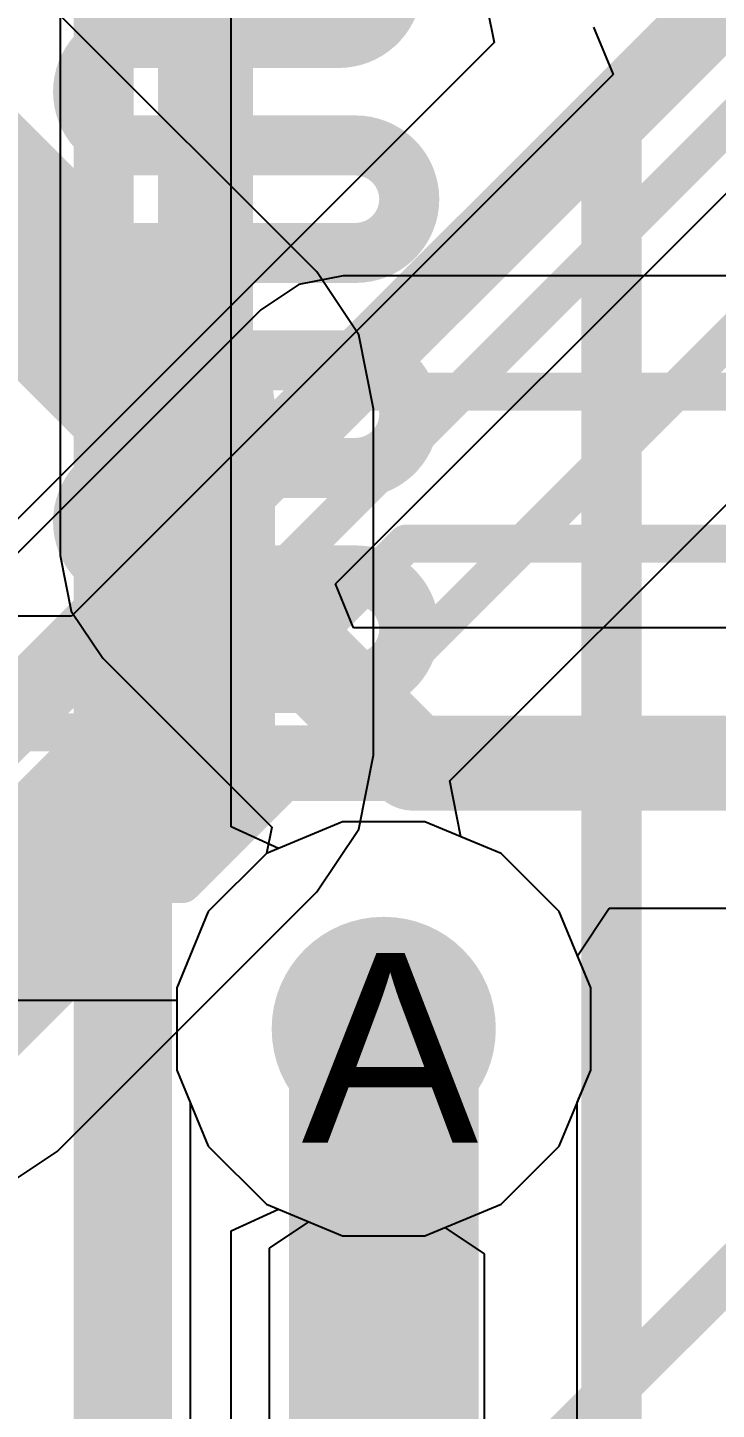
# Model space of a CAD drawing. Header units: inches. Extents: x 0 to 5271, y 0 to 5417.
# Drawn here: x 135.978 to 137.822, y 77.823 to 81.522 of the extents above; entities that cross this region are included whole.
import ezdxf

# ---------------------------------------------------------------- set-up
doc = ezdxf.new("R2010")
doc.units = ezdxf.units.IN
for name, color, linetype in [('Bottom Layer', 5, 'Continuous'), ('Drill Drawing', 1, 'Continuous'), ('L2_GND1', 16, 'Continuous'), ('L3_SIG1', 76, 'Continuous'), ('L4_PWR', 90, 'Continuous'), ('L5_GND2', 156, 'Continuous'), ('L6_SIG2', 130, 'Continuous'), ('L7_GND3', 216, 'Continuous'), ('Top Layer', 1, 'Continuous'), ('Via Holes', 16, 'Continuous')]:
    doc.layers.add(name, color=color, linetype=linetype)
doc.styles.add('Arial', font='', dxfattribs={"height": 0.2})
doc.styles.get('Arial').set_extended_font_data('Arial')

msp = doc.modelspace()

# ---------------------------------------------------------------- hatches: boundary and pattern name
at = {"layer": 'Bottom Layer'}
h = msp.add_hatch(color=5, dxfattribs=at)
edge = h.paths.add_edge_path()
edge.add_arc((136.9314, 78.8416), 0.3, 0, 360)
at = {"layer": 'L2_GND1'}
h = msp.add_hatch(color=16, dxfattribs=at)
edge = h.paths.add_edge_path()
edge.add_arc((136.9314, 78.8416), 0.3, 0, 360)
at = {"layer": 'L3_SIG1'}
h = msp.add_hatch(color=76, dxfattribs=at)
edge = h.paths.add_edge_path()
edge.add_arc((136.9314, 78.8416), 0.3, 0, 360)
at = {"layer": 'L4_PWR'}
h = msp.add_hatch(color=90, dxfattribs=at)
edge = h.paths.add_edge_path()
edge.add_arc((136.9314, 78.8416), 0.3, 0, 360)
at = {"layer": 'L5_GND2'}
h = msp.add_hatch(color=156, dxfattribs=at)
edge = h.paths.add_edge_path()
edge.add_arc((136.9314, 78.8416), 0.3, 0, 360)
at = {"layer": 'L6_SIG2'}
h = msp.add_hatch(color=130, dxfattribs=at)
edge = h.paths.add_edge_path()
edge.add_arc((136.9314, 78.8416), 0.3, 0, 360)
at = {"layer": 'L7_GND3'}
h = msp.add_hatch(color=216, dxfattribs=at)
edge = h.paths.add_edge_path()
edge.add_arc((136.9314, 78.8416), 0.3, 0, 360)
at = {"layer": 'Top Layer'}
h = msp.add_hatch(color=1, dxfattribs=at)
edge = h.paths.add_edge_path()
edge.add_arc((136.9314, 78.8416), 0.3, 0, 360)
at = {"layer": 'Via Holes'}
h = msp.add_hatch(color=7, dxfattribs=at)
edge = h.paths.add_edge_path()
edge.add_arc((136.9314, 78.8416), 0.15, 0, 360)

# ---------------------------------------------------------------- linework, layer by layer
at = {"layer": 'Bottom Layer'}
for p, q in [((136.5229, 79.3825), (136.5229, 81.893)), ((136.8212, 79.3956), (136.6499, 79.3246)), ((137.0416, 79.3956), (136.8212, 79.3956)), ((137.2452, 79.3113), (137.0416, 79.3956)), ((136.6499, 79.3246), (136.5229, 79.3825)), ((137.4011, 79.1554), (137.2452, 79.3113)), ((137.4854, 78.9518), (137.4011, 79.1554)), ((137.4854, 78.7314), (137.4854, 78.9518)), ((137.4011, 78.5278), (137.4854, 78.7314)), ((137.2452, 78.3719), (137.4011, 78.5278)), ((136.5229, 78.3007), (136.6499, 78.3586)), ((136.6499, 78.3586), (136.8212, 78.2876)), ((137.0416, 78.2876), (137.2452, 78.3719)), ((136.5229, 73.0103), (136.5229, 78.3007)), ((136.8212, 78.2876), (137.0416, 78.2876))]:
    msp.add_line(p, q, dxfattribs=at)
msp.add_lwpolyline([(136.182, 72.5678, 0.1608, 0.1608, 0), (136.182, 82.3708, 0.1608, 0.1608, 0)], format="xyseb", dxfattribs=at)
at = {"layer": 'L2_GND1'}
for p, q in [((136.7037, 80.8343), (136.6028, 80.7669)), ((136.8226, 80.858), (136.7037, 80.8343)), ((139.6414, 80.858), (136.8226, 80.858)), ((136.6028, 80.7669), (135.8549, 80.019))]:
    msp.add_line(p, q, dxfattribs=at)
for points in [[(128.3352, 72.0598, 0.1016, 0.1016, 0), (136.8226, 80.5472, 0.1016, 0.1016, 0)], [(136.8226, 80.5472, 0.1016, 0.1016, 0), (139.8805, 80.5472, 0.1016, 0.1016, 0)], [(128.5035, 71.6534, 0.1016, 0.1016, 0), (136.9909, 80.1408, 0.1016, 0.1016, 0)], [(136.9909, 80.1408, 0.1016, 0.1016, 0), (139.8805, 80.1408, 0.1016, 0.1016, 0)]]:
    msp.add_lwpolyline(points, format="xyseb", dxfattribs=at)
for points in [[(136.7972, 80.5472, 0.0508, 0.0508, 1), (136.848, 80.5472, 0.0508, 0.0508, 1)], [(136.7972, 80.5472, 0.0508, 0.0508, 1), (136.848, 80.5472, 0.0508, 0.0508, 1)], [(136.9655, 80.1408, 0.0508, 0.0508, 1), (137.0163, 80.1408, 0.0508, 0.0508, 1)], [(136.9655, 80.1408, 0.0508, 0.0508, 1), (137.0163, 80.1408, 0.0508, 0.0508, 1)]]:
    msp.add_lwpolyline(points, format="xyseb", close=True, dxfattribs=at)
at = {"layer": 'L3_SIG1'}
for p, q in [((136.6252, 78.2545), (136.7308, 78.325)), ((136.7308, 78.325), (136.8212, 78.2876)), ((136.8212, 78.2876), (137.0416, 78.2876)), ((137.0416, 78.2876), (137.0945, 78.3095)), ((137.0945, 78.3095), (137.2001, 78.2389)), ((136.6252, 76.0802), (136.6252, 78.2545)), ((137.2001, 78.2389), (137.2001, 72.5058))]:
    msp.add_line(p, q, dxfattribs=at)
for points in [[(137.541, 81.2842, 0.1608, 0.1608, 0), (140.7342, 84.4774, 0.1608, 0.1608, 0)], [(136.954, 81.6384, 0.1608, 0.1608, -0.414214), (136.8101, 81.4945, 0.1608, 0.1608, 0)], [(136.1266, 81.3506, 0.1608, 0.1608, -0.414214), (136.2704, 81.4945, 0.1608, 0.1608, 0)], [(136.2704, 81.4945, 0.1608, 0.1608, 0), (136.8101, 81.4945, 0.1608, 0.1608, 0)], [(136.1266, 81.3506, 0.1608, 0.1608, 0), (136.1266, 81.3506, 0.1608, 0.1608, 0)], [(136.2704, 81.2068, 0.1608, 0.1608, -0.414214), (136.1266, 81.3506, 0.1608, 0.1608, 0)], [(137.541, 72.3646, 0.1608, 0.1608, 0), (137.541, 81.2842, 0.1608, 0.1608, 0)], [(136.2704, 81.2068, 0.1608, 0.1608, 0), (136.8557, 81.2068, 0.1608, 0.1608, 0)], [(136.8557, 81.2068, 0.1608, 0.1608, -0.414214), (136.9996, 81.0629, 0.1608, 0.1608, 0)], [(136.9996, 81.0629, 0.1608, 0.1608, -0.414214), (136.8557, 80.919, 0.1608, 0.1608, 0)], [(136.9996, 81.0629, 0.1608, 0.1608, 0), (136.9996, 81.0629, 0.1608, 0.1608, 0)], [(136.1266, 80.7751, 0.1608, 0.1608, -0.414214), (136.2704, 80.919, 0.1608, 0.1608, 0)], [(136.2704, 80.919, 0.1608, 0.1608, 0), (136.8557, 80.919, 0.1608, 0.1608, 0)], [(136.1266, 80.7751, 0.1608, 0.1608, 0), (136.1266, 80.7751, 0.1608, 0.1608, 0)], [(136.2704, 80.6312, 0.1608, 0.1608, -0.414214), (136.1266, 80.7751, 0.1608, 0.1608, 0)], [(136.2704, 80.6312, 0.1608, 0.1608, 0), (136.8557, 80.6312, 0.1608, 0.1608, 0)], [(136.8557, 80.6312, 0.1608, 0.1608, -0.414214), (136.9996, 80.4873, 0.1608, 0.1608, 0)], [(136.9996, 80.4873, 0.1608, 0.1608, -0.414214), (136.8557, 80.3434, 0.1608, 0.1608, 0)], [(136.9996, 80.4873, 0.1608, 0.1608, 0), (136.9996, 80.4873, 0.1608, 0.1608, 0)], [(136.1266, 80.1995, 0.1608, 0.1608, -0.414214), (136.2704, 80.3434, 0.1608, 0.1608, 0)], [(136.2704, 80.3434, 0.1608, 0.1608, 0), (136.8557, 80.3434, 0.1608, 0.1608, 0)], [(136.1266, 80.1995, 0.1608, 0.1608, 0), (136.1266, 80.1995, 0.1608, 0.1608, 0)], [(136.2704, 80.0556, 0.1608, 0.1608, -0.414214), (136.1266, 80.1995, 0.1608, 0.1608, 0)], [(136.2704, 80.0556, 0.1608, 0.1608, 0), (136.8557, 80.0556, 0.1608, 0.1608, 0)], [(136.8557, 80.0556, 0.1608, 0.1608, -0.414214), (136.9996, 79.9117, 0.1608, 0.1608, 0)], [(136.9996, 79.9117, 0.1608, 0.1608, -0.414214), (136.8557, 79.7679, 0.1608, 0.1608, 0)], [(136.9996, 79.9117, 0.1608, 0.1608, 0), (136.9996, 79.9117, 0.1608, 0.1608, 0)], [(136.2843, 79.6071, 0.1608, 0.1608, -0.414214), (136.4451, 79.7679, 0.1608, 0.1608, 0)], [(136.4451, 79.7679, 0.1608, 0.1608, 0), (136.8557, 79.7679, 0.1608, 0.1608, 0)], [(136.2843, 79.2389, 0.1608, 0.1608, 0), (136.2843, 79.6071, 0.1608, 0.1608, 0)], [(136.2843, 76.0802, 0.1608, 0.1608, 0), (136.2843, 79.2389, 0.1608, 0.1608, 0)]]:
    msp.add_lwpolyline(points, format="xyseb", dxfattribs=at)
for points in [[(136.2302, 81.4945, 0.0804, 0.0804, 1), (136.3106, 81.4945, 0.0804, 0.0804, 1)], [(136.2302, 81.4945, 0.0804, 0.0804, 1), (136.3106, 81.4945, 0.0804, 0.0804, 1)], [(136.7699, 81.4945, 0.0804, 0.0804, 1), (136.8503, 81.4945, 0.0804, 0.0804, 1)], [(136.7699, 81.4945, 0.0804, 0.0804, 1), (136.8503, 81.4945, 0.0804, 0.0804, 1)], [(136.0864, 81.3506, 0.0804, 0.0804, 1), (136.1667, 81.3506, 0.0804, 0.0804, 1)], [(136.0864, 81.3506, 0.0804, 0.0804, 1), (136.1667, 81.3506, 0.0804, 0.0804, 1)], [(136.0864, 81.3506, 0.0804, 0.0804, 1), (136.1667, 81.3506, 0.0804, 0.0804, 1)], [(136.0864, 81.3506, 0.0804, 0.0804, 1), (136.1667, 81.3506, 0.0804, 0.0804, 1)], [(137.5008, 81.2842, 0.0804, 0.0804, 1), (137.5812, 81.2842, 0.0804, 0.0804, 1)], [(137.5008, 81.2842, 0.0804, 0.0804, 1), (137.5812, 81.2842, 0.0804, 0.0804, 1)], [(136.2302, 81.2068, 0.0804, 0.0804, 1), (136.3106, 81.2068, 0.0804, 0.0804, 1)], [(136.2302, 81.2068, 0.0804, 0.0804, 1), (136.3106, 81.2068, 0.0804, 0.0804, 1)], [(136.8155, 81.2068, 0.0804, 0.0804, 1), (136.8959, 81.2068, 0.0804, 0.0804, 1)], [(136.8155, 81.2068, 0.0804, 0.0804, 1), (136.8959, 81.2068, 0.0804, 0.0804, 1)], [(136.9594, 81.0629, 0.0804, 0.0804, 1), (137.0398, 81.0629, 0.0804, 0.0804, 1)], [(136.9594, 81.0629, 0.0804, 0.0804, 1), (137.0398, 81.0629, 0.0804, 0.0804, 1)], [(136.9594, 81.0629, 0.0804, 0.0804, 1), (137.0398, 81.0629, 0.0804, 0.0804, 1)], [(136.9594, 81.0629, 0.0804, 0.0804, 1), (137.0398, 81.0629, 0.0804, 0.0804, 1)], [(136.2302, 80.919, 0.0804, 0.0804, 1), (136.3106, 80.919, 0.0804, 0.0804, 1)], [(136.2302, 80.919, 0.0804, 0.0804, 1), (136.3106, 80.919, 0.0804, 0.0804, 1)], [(136.8155, 80.919, 0.0804, 0.0804, 1), (136.8959, 80.919, 0.0804, 0.0804, 1)], [(136.8155, 80.919, 0.0804, 0.0804, 1), (136.8959, 80.919, 0.0804, 0.0804, 1)], [(136.0864, 80.7751, 0.0804, 0.0804, 1), (136.1667, 80.7751, 0.0804, 0.0804, 1)], [(136.0864, 80.7751, 0.0804, 0.0804, 1), (136.1667, 80.7751, 0.0804, 0.0804, 1)], [(136.0864, 80.7751, 0.0804, 0.0804, 1), (136.1667, 80.7751, 0.0804, 0.0804, 1)], [(136.0864, 80.7751, 0.0804, 0.0804, 1), (136.1667, 80.7751, 0.0804, 0.0804, 1)], [(136.2302, 80.6312, 0.0804, 0.0804, 1), (136.3106, 80.6312, 0.0804, 0.0804, 1)], [(136.2302, 80.6312, 0.0804, 0.0804, 1), (136.3106, 80.6312, 0.0804, 0.0804, 1)], [(136.8155, 80.6312, 0.0804, 0.0804, 1), (136.8959, 80.6312, 0.0804, 0.0804, 1)], [(136.8155, 80.6312, 0.0804, 0.0804, 1), (136.8959, 80.6312, 0.0804, 0.0804, 1)], [(136.9594, 80.4873, 0.0804, 0.0804, 1), (137.0398, 80.4873, 0.0804, 0.0804, 1)], [(136.9594, 80.4873, 0.0804, 0.0804, 1), (137.0398, 80.4873, 0.0804, 0.0804, 1)], [(136.9594, 80.4873, 0.0804, 0.0804, 1), (137.0398, 80.4873, 0.0804, 0.0804, 1)], [(136.9594, 80.4873, 0.0804, 0.0804, 1), (137.0398, 80.4873, 0.0804, 0.0804, 1)], [(136.2302, 80.3434, 0.0804, 0.0804, 1), (136.3106, 80.3434, 0.0804, 0.0804, 1)], [(136.2302, 80.3434, 0.0804, 0.0804, 1), (136.3106, 80.3434, 0.0804, 0.0804, 1)], [(136.8155, 80.3434, 0.0804, 0.0804, 1), (136.8959, 80.3434, 0.0804, 0.0804, 1)], [(136.8155, 80.3434, 0.0804, 0.0804, 1), (136.8959, 80.3434, 0.0804, 0.0804, 1)], [(136.0864, 80.1995, 0.0804, 0.0804, 1), (136.1667, 80.1995, 0.0804, 0.0804, 1)], [(136.0864, 80.1995, 0.0804, 0.0804, 1), (136.1667, 80.1995, 0.0804, 0.0804, 1)], [(136.0864, 80.1995, 0.0804, 0.0804, 1), (136.1667, 80.1995, 0.0804, 0.0804, 1)], [(136.0864, 80.1995, 0.0804, 0.0804, 1), (136.1667, 80.1995, 0.0804, 0.0804, 1)], [(136.2302, 80.0556, 0.0804, 0.0804, 1), (136.3106, 80.0556, 0.0804, 0.0804, 1)], [(136.2302, 80.0556, 0.0804, 0.0804, 1), (136.3106, 80.0556, 0.0804, 0.0804, 1)], [(136.8155, 80.0556, 0.0804, 0.0804, 1), (136.8959, 80.0556, 0.0804, 0.0804, 1)], [(136.8155, 80.0556, 0.0804, 0.0804, 1), (136.8959, 80.0556, 0.0804, 0.0804, 1)], [(136.9594, 79.9117, 0.0804, 0.0804, 1), (137.0398, 79.9117, 0.0804, 0.0804, 1)], [(136.9594, 79.9117, 0.0804, 0.0804, 1), (137.0398, 79.9117, 0.0804, 0.0804, 1)], [(136.9594, 79.9117, 0.0804, 0.0804, 1), (137.0398, 79.9117, 0.0804, 0.0804, 1)], [(136.9594, 79.9117, 0.0804, 0.0804, 1), (137.0398, 79.9117, 0.0804, 0.0804, 1)], [(136.4049, 79.7679, 0.0804, 0.0804, 1), (136.4853, 79.7679, 0.0804, 0.0804, 1)], [(136.4049, 79.7679, 0.0804, 0.0804, 1), (136.4853, 79.7679, 0.0804, 0.0804, 1)], [(136.8155, 79.7679, 0.0804, 0.0804, 1), (136.8959, 79.7679, 0.0804, 0.0804, 1)], [(136.8155, 79.7679, 0.0804, 0.0804, 1), (136.8959, 79.7679, 0.0804, 0.0804, 1)], [(136.2441, 79.6071, 0.0804, 0.0804, 1), (136.3245, 79.6071, 0.0804, 0.0804, 1)], [(136.2441, 79.6071, 0.0804, 0.0804, 1), (136.3245, 79.6071, 0.0804, 0.0804, 1)], [(136.2441, 79.2389, 0.0804, 0.0804, 1), (136.3245, 79.2389, 0.0804, 0.0804, 1)], [(136.2441, 79.2389, 0.0804, 0.0804, 1), (136.3245, 79.2389, 0.0804, 0.0804, 1)]]:
    msp.add_lwpolyline(points, format="xyseb", close=True, dxfattribs=at)
at = {"layer": 'L4_PWR'}
for p, q in [((136.7523, 80.868), (136.0624, 81.5578)), ((136.8646, 80.6999), (136.7523, 80.868)), ((136.904, 80.5017), (136.8646, 80.6999)), ((136.904, 79.5747), (136.904, 80.5017)), ((136.8646, 79.3765), (136.904, 79.5747)), ((136.7523, 79.2085), (136.8646, 79.3765)), ((136.0573, 78.5135), (136.7523, 79.2085)), ((135.8893, 78.4012), (136.0573, 78.5135))]:
    msp.add_line(p, q, dxfattribs=at)
for points in [[(135.6962, 81.1916, 0.508, 0.508, 0), (136.386, 80.5017, 0.508, 0.508, 0)], [(136.386, 79.5747, 0.508, 0.508, 0), (136.386, 80.5017, 0.508, 0.508, 0)], [(135.691, 78.8797, 0.508, 0.508, 0), (136.386, 79.5747, 0.508, 0.508, 0)]]:
    msp.add_lwpolyline(points, format="xyseb", dxfattribs=at)
for points in [[(136.259, 80.5017, 0.254, 0.254, 1), (136.513, 80.5017, 0.254, 0.254, 1)], [(136.259, 80.5017, 0.254, 0.254, 1), (136.513, 80.5017, 0.254, 0.254, 1)], [(136.259, 79.5747, 0.254, 0.254, 1), (136.513, 79.5747, 0.254, 0.254, 1)], [(136.259, 79.5747, 0.254, 0.254, 1), (136.513, 79.5747, 0.254, 0.254, 1)]]:
    msp.add_lwpolyline(points, format="xyseb", close=True, dxfattribs=at)
at = {"layer": 'L5_GND2'}
for p, q in [((136.8022, 80.0327), (139.8598, 83.0903)), ((137.2092, 81.5706), (137.2267, 81.4826)), ((137.2267, 81.4826), (135.6594, 79.9154)), ((136.8508, 79.9154), (136.8022, 80.0327)), ((138.0599, 79.9154), (136.8508, 79.9154))]:
    msp.add_line(p, q, dxfattribs=at)
for points in [[(135.8096, 79.5528, 0.2032, 0.2032, 0), (139.6035, 83.3467, 0.2032, 0.2032, 0)], [(129.7603, 72.7202, 0.2032, 0.2032, 0), (136.5929, 79.5528, 0.2032, 0.2032, 0)], [(136.5929, 79.5528, 0.2032, 0.2032, 0), (138.4808, 79.5528, 0.2032, 0.2032, 0)], [(130.8913, 71.2216, 0.127, 0.127, 0), (138.6812, 79.0115, 0.127, 0.127, 0)]]:
    msp.add_lwpolyline(points, format="xyseb", dxfattribs=at)
msp.add_lwpolyline([(136.5421, 79.5528, 0.1016, 0.1016, 1), (136.6437, 79.5528, 0.1016, 0.1016, 1)], format="xyseb", close=True, dxfattribs=at)
msp.add_lwpolyline([(136.5421, 79.5528, 0.1016, 0.1016, 1), (136.6437, 79.5528, 0.1016, 0.1016, 1)], format="xyseb", close=True, dxfattribs=at)
at = {"layer": 'L6_SIG2'}
for p, q in [((136.8212, 79.3956), (136.6176, 79.3113)), ((137.0416, 79.3956), (136.8212, 79.3956)), ((137.2452, 79.3113), (137.0416, 79.3956)), ((136.6176, 79.3113), (136.4617, 79.1554)), ((137.4011, 79.1554), (137.2452, 79.3113)), ((136.4617, 79.1554), (136.3774, 78.9518)), ((137.4854, 78.9518), (137.4011, 79.1554)), ((136.3774, 78.9518), (136.3774, 78.7314)), ((137.4854, 78.7314), (137.4854, 78.9518)), ((136.3774, 78.7314), (136.4134, 78.6444)), ((137.4494, 78.6444), (137.4854, 78.7314)), ((136.4134, 78.6444), (136.4134, 75.93)), ((137.4494, 75.7155), (137.4494, 78.6444))]:
    msp.add_line(p, q, dxfattribs=at)
msp.add_lwpolyline([(136.9314, 75.7155, 0.508, 0.508, 0), (136.9314, 78.8416, 0.508, 0.508, 0)], format="xyseb", dxfattribs=at)
msp.add_lwpolyline([(136.8044, 78.8416, 0.254, 0.254, 1), (137.0584, 78.8416, 0.254, 0.254, 1)], format="xyseb", close=True, dxfattribs=at)
at = {"layer": 'L7_GND3'}
for p, q in [((137.4927, 81.5233), (137.5453, 81.3963)), ((137.5453, 81.3963), (136.0955, 79.9464)), ((137.1083, 79.5055), (138.9328, 81.33)), ((136.0955, 79.9464), (134.9784, 79.9464)), ((137.1381, 79.3556), (137.1083, 79.5055)), ((137.2452, 79.3113), (137.1381, 79.3556)), ((137.4011, 79.1554), (137.2452, 79.3113)), ((137.4854, 78.9518), (137.4011, 79.1554)), ((137.4854, 78.7314), (137.4854, 78.9518)), ((133.7974, 78.9184), (136.3774, 78.9184)), ((136.3774, 78.9184), (136.3774, 78.7314)), ((136.3774, 78.7314), (136.4617, 78.5278)), ((137.4011, 78.5278), (137.4854, 78.7314)), ((136.4617, 78.5278), (136.6176, 78.3719)), ((137.2452, 78.3719), (137.4011, 78.5278)), ((136.6176, 78.3719), (136.8212, 78.2876)), ((137.0416, 78.2876), (137.2452, 78.3719)), ((136.8212, 78.2876), (137.0416, 78.2876))]:
    msp.add_line(p, q, dxfattribs=at)
for points in [[(136.2242, 79.6356, 0.1016, 0.1016, 0), (138.6358, 82.0472, 0.1016, 0.1016, 0)], [(136.3925, 79.2292, 0.1016, 0.1016, 0), (138.8041, 81.6408, 0.1016, 0.1016, 0)], [(134.366, 79.6356, 0.1016, 0.1016, 0), (136.2242, 79.6356, 0.1016, 0.1016, 0)], [(134.366, 79.2292, 0.1016, 0.1016, 0), (136.3925, 79.2292, 0.1016, 0.1016, 0)]]:
    msp.add_lwpolyline(points, format="xyseb", dxfattribs=at)
for points in [[(136.1988, 79.6356, 0.0508, 0.0508, 1), (136.2496, 79.6356, 0.0508, 0.0508, 1)], [(136.1988, 79.6356, 0.0508, 0.0508, 1), (136.2496, 79.6356, 0.0508, 0.0508, 1)], [(136.3671, 79.2292, 0.0508, 0.0508, 1), (136.4179, 79.2292, 0.0508, 0.0508, 1)], [(136.3671, 79.2292, 0.0508, 0.0508, 1), (136.4179, 79.2292, 0.0508, 0.0508, 1)]]:
    msp.add_lwpolyline(points, format="xyseb", close=True, dxfattribs=at)
at = {"layer": 'Top Layer'}
for p, q in [((136.0656, 84.1578), (136.0656, 80.1089)), ((136.0656, 80.1089), (136.0951, 79.9602)), ((136.0951, 79.9602), (136.1793, 79.8342)), ((136.1793, 79.8342), (136.6316, 79.3819)), ((136.6316, 79.3819), (136.6176, 79.3113)), ((136.6176, 79.3113), (136.4617, 79.1554)), ((136.4617, 79.1554), (136.3774, 78.9518)), ((137.45, 79.0373), (137.5348, 79.1643)), ((137.5348, 79.1643), (138.0858, 79.1643)), ((137.4854, 78.9518), (137.45, 79.0373)), ((136.3774, 78.9518), (136.3774, 78.7314)), ((137.4854, 78.7314), (137.4854, 78.9518)), ((136.3774, 78.7314), (136.4617, 78.5278)), ((137.4011, 78.5278), (137.4854, 78.7314)), ((136.4617, 78.5278), (136.6176, 78.3719)), ((137.2452, 78.3719), (137.4011, 78.5278)), ((136.6176, 78.3719), (136.8212, 78.2876)), ((137.0416, 78.2876), (137.2452, 78.3719)), ((136.8212, 78.2876), (137.0416, 78.2876))]:
    msp.add_line(p, q, dxfattribs=at)
for points in [[(136.454, 80.1089, 0.254, 0.254, 0), (136.454, 84.7928, 0.254, 0.254, 0)], [(136.454, 80.1089, 0.254, 0.254, 0), (137.0101, 79.5528, 0.254, 0.254, 0)], [(137.0101, 79.5528, 0.254, 0.254, 0), (138.4808, 79.5528, 0.254, 0.254, 0)]]:
    msp.add_lwpolyline(points, format="xyseb", dxfattribs=at)
for points in [[(136.3905, 80.1089, 0.127, 0.127, 1), (136.5175, 80.1089, 0.127, 0.127, 1)], [(136.3905, 80.1089, 0.127, 0.127, 1), (136.5175, 80.1089, 0.127, 0.127, 1)], [(136.9466, 79.5528, 0.127, 0.127, 1), (137.0736, 79.5528, 0.127, 0.127, 1)], [(136.9466, 79.5528, 0.127, 0.127, 1), (137.0736, 79.5528, 0.127, 0.127, 1)]]:
    msp.add_lwpolyline(points, format="xyseb", close=True, dxfattribs=at)

# ---------------------------------------------------------------- texts
at = {"layer": 'Drill Drawing', "style": 'Arial'}
msp.add_text('A', height=0.508, dxfattribs=at).set_placement((136.7113, 78.5369))

doc.saveas('drawing.dxf')
